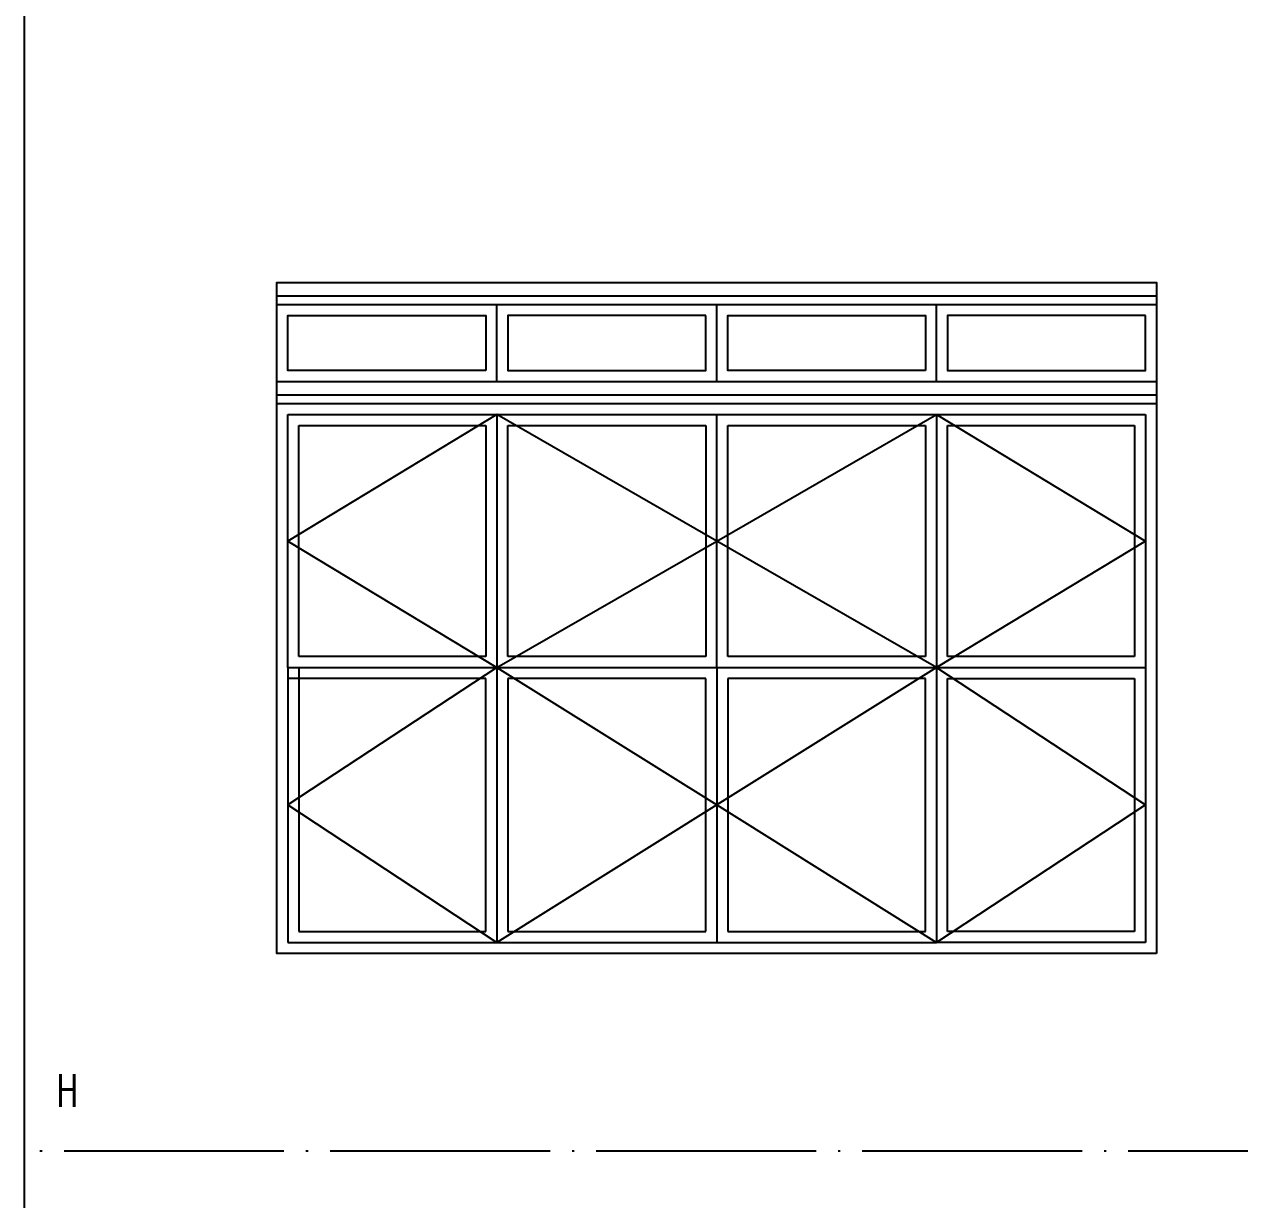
# Model space of a CAD drawing. Extents: x 447078 to 1776277, y 243534 to 519428.
# Drawn here: x 591554 to 597082, y 250606 to 255951 of the extents above; entities that cross this region are included whole.
import ezdxf

# ---------------------------------------------------------------- set-up
doc = ezdxf.new("R2010")
doc.units = 0
doc.header["$LTSCALE"] = 1000
doc.header["$MEASUREMENT"] = 0
doc.linetypes.add('DOTE', pattern=[2.42, 2, -0.2, 0.02, -0.2])
for name, color, linetype in [('A-ELEV-OVER', 32, 'Continuous'), ('A-ELEV-THIN', 9, 'Continuous'), ('A-ELEV-WIND', 97, 'Continuous'), ('ANNO-DIMS', 90, 'Continuous'), ('DOTE', 10, 'DOTE'), ('PUB_TEXT', 7, 'Continuous')]:
    doc.layers.add(name, color=color, linetype=linetype)
doc.styles.add('_TCH_DIM', font='SIMPLEX', dxfattribs={"bigfont": 'GBCBIG'})

msp = doc.modelspace()

# ---------------------------------------------------------------- linework, layer by layer
at = {"layer": 'A-ELEV-OVER'}
for points in [[(592703.5, 254775.9), (596703.5, 254775.9)], [(592703.5, 254715.9), (596703.5, 254715.9)], [(592703.5, 254675.9), (596703.5, 254675.9)], [(592703.5, 254325.9), (596703.5, 254325.9)], [(592703.5, 254265.9), (596703.5, 254265.9)], [(592703.5, 254225.9), (596703.5, 254225.9)]]:
    msp.add_lwpolyline(points, dxfattribs=at)
at = {"layer": 'A-ELEV-THIN'}
for points in [[(593703.5, 254175.9), (592753.5, 253600.9), (593703.5, 253025.9), (594703.5, 253600.9), (593703.5, 254175.9)], [(595703.5, 254175.9), (596653.5, 253600.9), (595703.5, 253025.9), (594703.5, 253600.9), (595703.5, 254175.9)], [(593703.5, 253025.9), (592753.5, 252400.9), (593703.5, 251775.9)], [(593703.5, 253025.9), (594703.5, 252400.9), (593703.5, 251775.9)], [(595703.5, 253025.9), (594703.5, 252400.9), (595703.5, 251775.9)], [(595703.5, 253025.9), (596653.5, 252400.9), (595703.5, 251775.9)]]:
    msp.add_lwpolyline(points, dxfattribs=at)
at = {"layer": 'A-ELEV-WIND'}
for p, q in [((592753.5, 254175.9), (593703.5, 254175.9)), ((592753.5, 253025.9), (592753.5, 254175.9)), ((593703.5, 254175.9), (594703.5, 254175.9)), ((594703.5, 253025.9), (594703.5, 254175.9)), ((594703.5, 254175.9), (595703.5, 254175.9)), ((595703.5, 254175.9), (596653.5, 254175.9)), ((596653.5, 254175.9), (596653.5, 253025.9)), ((592803.5, 254125.9), (593653.5, 254125.9)), ((592803.5, 253075.9), (592803.5, 254125.9)), ((593653.5, 254125.9), (593653.5, 253075.9)), ((593753.5, 253075.9), (593753.5, 254125.9)), ((593753.5, 254125.9), (594653.5, 254125.9)), ((594653.5, 254125.9), (594653.5, 253075.9)), ((594753.5, 253075.9), (594753.5, 254125.9)), ((594753.5, 254125.9), (595653.5, 254125.9)), ((595653.5, 254125.9), (595653.5, 253075.9)), ((595753.5, 253075.9), (595753.5, 254125.9)), ((595753.5, 254125.9), (596603.5, 254125.9)), ((596603.5, 254125.9), (596603.5, 253075.9)), ((593653.5, 253075.9), (592803.5, 253075.9)), ((594653.5, 253075.9), (593753.5, 253075.9)), ((595653.5, 253075.9), (594753.5, 253075.9)), ((596603.5, 253075.9), (595753.5, 253075.9)), ((592753.5, 253025.9), (592753.5, 251775.9)), ((592803.5, 253025.9), (592803.5, 251825.9)), ((596653.5, 253025.9), (596653.5, 251775.9)), ((593653.5, 252975.9), (592753.5, 252975.9)), ((593653.5, 251825.9), (593653.5, 252975.9)), ((594653.5, 252975.9), (593753.5, 252975.9)), ((593753.5, 252975.9), (593753.5, 251825.9)), ((594653.5, 251825.9), (594653.5, 252975.9)), ((595653.5, 252975.9), (594753.5, 252975.9)), ((594753.5, 252975.9), (594753.5, 251825.9)), ((595653.5, 251825.9), (595653.5, 252975.9)), ((595753.5, 252975.9), (596603.5, 252975.9)), ((595753.5, 251825.9), (595753.5, 252975.9)), ((596603.5, 252975.9), (596603.5, 251825.9)), ((592803.5, 251825.9), (593653.5, 251825.9)), ((593753.5, 251825.9), (594653.5, 251825.9)), ((594753.5, 251825.9), (595653.5, 251825.9)), ((596603.5, 251825.9), (595753.5, 251825.9)), ((592753.5, 251775.9), (593703.5, 251775.9)), ((593703.5, 251775.9), (594703.5, 251775.9)), ((594703.5, 251775.9), (595703.5, 251775.9)), ((596653.5, 251775.9), (595703.5, 251775.9))]:
    msp.add_line(p, q, dxfattribs=at)
for points in [[(596703.5, 251725.9), (592703.5, 251725.9), (592703.5, 254775.9), (596703.5, 254775.9)], [(593653.5, 254375.9), (592753.5, 254375.9), (592753.5, 254625.9), (593653.5, 254625.9)], [(594653.5, 254625.9), (593753.5, 254625.9), (593753.5, 254375.9), (594653.5, 254375.9)], [(595653.5, 254375.9), (594753.5, 254375.9), (594753.5, 254625.9), (595653.5, 254625.9)], [(596653.5, 254625.9), (595753.5, 254625.9), (595753.5, 254375.9), (596653.5, 254375.9)]]:
    msp.add_lwpolyline(points, close=True, dxfattribs=at)
for points in [[(593703.5, 254325.9), (593703.5, 254675.9)], [(594703.5, 254325.9), (594703.5, 254675.9)], [(595703.5, 254325.9), (595703.5, 254675.9)], [(593703.5, 254175.9), (593703.5, 251775.9)], [(595703.5, 254175.9), (595703.5, 251775.9)], [(592753.5, 253025.9), (596653.5, 253025.9)], [(594703.5, 253025.9), (594703.5, 251775.9)]]:
    msp.add_lwpolyline(points, dxfattribs=at)
at = {"layer": 'ANNO-DIMS'}
msp.add_line((591554.5, 256092), (591554.5, 244113.5), dxfattribs=at)
at = {"layer": 'DOTE', "color": 1, "ltscale": 0.5}
msp.add_lwpolyline([(598785.6, 250825.9), (591554.5, 250825.9)], dxfattribs=at)

# ---------------------------------------------------------------- texts
at = {"layer": 'PUB_TEXT', "style": '_TCH_DIM', "width": 0.705882}
msp.add_text('H', height=148.8, dxfattribs=at).set_placement((591700.6, 251028.4))

doc.saveas('drawing.dxf')
